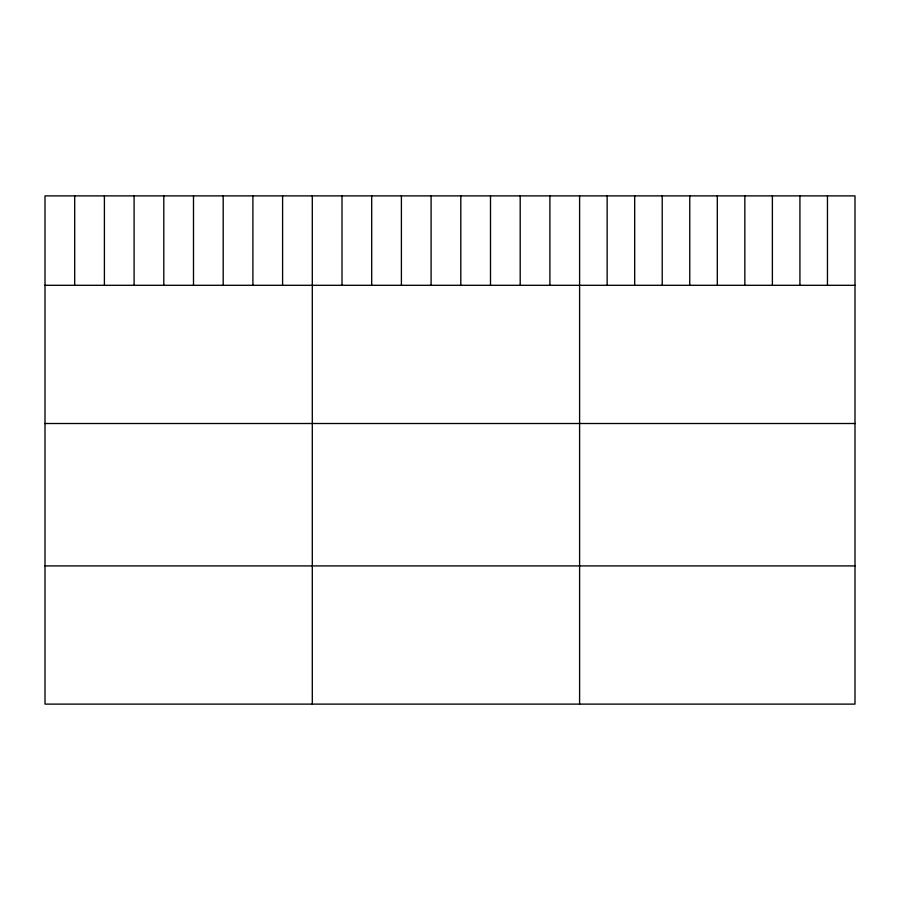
<?xml version="1.0" encoding="UTF-8"?>
<svg xmlns="http://www.w3.org/2000/svg" width="900" height="900" viewBox="0 0 900 900"><rect width="100%" height="100%" fill="white"/><g stroke="black" fill="none" stroke-linecap="round" stroke-linejoin="round"><path stroke-width="1.35" d="M855 285.3L855 704.115L45 704.115L45 195.885L855 195.885L855 285.3L45 285.3M45 423.506L855 423.506M45 565.909L855 565.909M827.46 195.885L827.46 285.3M799.92 195.885L799.92 285.3M772.38 195.885L772.38 285.3M744.84 195.885L744.84 285.3M717.3 195.885L717.3 285.3M689.76 195.885L689.76 285.3M662.22 195.885L662.22 285.3M634.68 195.885L634.68 285.3M607.14 195.885L607.14 285.3M579.6 195.885L579.6 704.115M549.9 195.885L549.9 285.3M520.2 195.885L520.2 285.3M490.5 195.885L490.5 285.3M460.8 195.885L460.8 285.3M431.1 195.885L431.1 285.3M401.4 195.885L401.4 285.3M371.7 195.885L371.7 285.3M342 195.885L342 285.3M312.3 195.885L312.3 704.115M282.6 195.885L282.6 285.3M252.9 195.885L252.9 285.3M223.2 195.885L223.2 285.3M193.5 195.885L193.5 285.3M163.8 195.885L163.8 285.3M134.1 195.885L134.1 285.3M104.4 195.885L104.4 285.3M74.7 195.885L74.7 285.3"/></g></svg>
